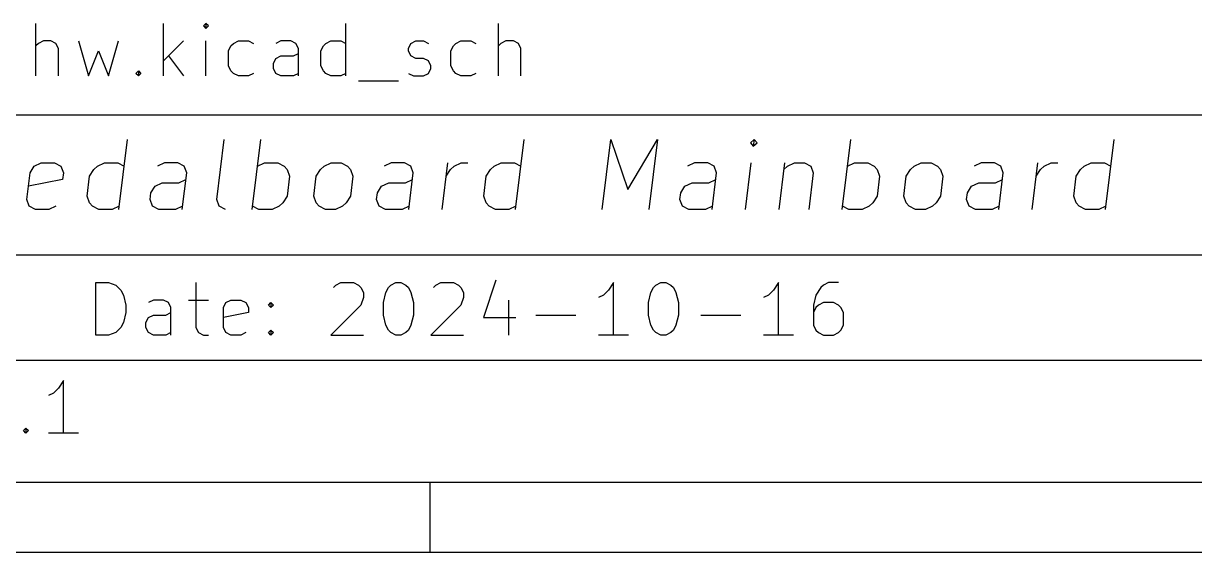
# Model space of a CAD drawing. Header units: millimetres. Extents: x 10 to 287, y -200 to -10.
# Drawn here: x 198.39 to 231.85, y -200.01 to -184.89 of the extents above; entities that cross this region are included whole.
import ezdxf

# ---------------------------------------------------------------- set-up
doc = ezdxf.new("R2010")
doc.units = ezdxf.units.MM
doc.layers.add('RED', color=14, linetype='CONTINUOUS')

msp = doc.modelspace()

# ---------------------------------------------------------------- linework, layer by layer
at = {"layer": 'RED', "linetype": 'CONTINUOUS'}
for p, q in [((198.7433, -186.3933), (198.7433, -184.8933)), ((202.3861, -186.3933), (202.3861, -184.8933)), ((203.6004, -184.8933), (203.529, -184.9647)), ((203.529, -184.9647), (203.6004, -185.0361)), ((203.6718, -184.9647), (203.6004, -184.8933)), ((203.6004, -184.8933), (203.6004, -185.0361)), ((203.6004, -185.0361), (203.6718, -184.9647)), ((207.6004, -186.3933), (207.6004, -184.8933)), ((211.9575, -186.3933), (211.9575, -184.8933)), ((198.8147, -185.4647), (198.7433, -185.5361)), ((198.9576, -185.3933), (198.8147, -185.4647)), ((199.1719, -185.3933), (198.9576, -185.3933)), ((199.3147, -185.4647), (199.1719, -185.3933)), ((199.3862, -185.6076), (199.3147, -185.4647)), ((199.3862, -186.3933), (199.3862, -185.6076)), ((199.9575, -185.3933), (200.2433, -186.3933)), ((200.2433, -186.3933), (200.529, -185.679)), ((200.529, -185.679), (200.8147, -186.3933)), ((200.8147, -186.3933), (201.1004, -185.3933)), ((202.9575, -185.3933), (202.3861, -185.9647)), ((203.6004, -186.3933), (203.6004, -185.3933)), ((204.2433, -185.679), (204.3147, -185.5361)), ((204.2433, -186.1076), (204.2433, -185.679)), ((204.3147, -185.5361), (204.3861, -185.4647)), ((204.3861, -185.4647), (204.529, -185.3933)), ((204.529, -185.3933), (204.8147, -185.3933)), ((204.8147, -185.3933), (204.9576, -185.4647)), ((205.7433, -185.3933), (205.6004, -185.4647)), ((206.029, -185.3933), (205.7433, -185.3933)), ((206.1718, -185.4647), (206.029, -185.3933)), ((206.2433, -185.6076), (206.1718, -185.4647)), ((206.2433, -186.3933), (206.2433, -185.6076)), ((206.8861, -185.679), (206.9575, -185.5361)), ((206.8861, -186.1076), (206.8861, -185.679)), ((206.9575, -185.5361), (207.0289, -185.4647)), ((207.0289, -185.4647), (207.1718, -185.3933)), ((207.1718, -185.3933), (207.4575, -185.3933)), ((207.4575, -185.3933), (207.6004, -185.4647)), ((209.3861, -185.6076), (209.4575, -185.4647)), ((209.3861, -185.679), (209.3861, -185.6076)), ((209.4575, -185.8219), (209.3861, -185.679)), ((209.4575, -185.4647), (209.6004, -185.3933)), ((209.6004, -185.3933), (209.8146, -185.3933)), ((209.8146, -185.3933), (209.9575, -185.4647)), ((210.6004, -185.679), (210.6718, -185.5361)), ((210.6004, -186.1076), (210.6004, -185.679)), ((210.6718, -185.5361), (210.7432, -185.4647)), ((210.7432, -185.4647), (210.8861, -185.3933)), ((210.8861, -185.3933), (211.1718, -185.3933)), ((211.1718, -185.3933), (211.3147, -185.4647)), ((212.0289, -185.4647), (211.9575, -185.5361)), ((212.1718, -185.3933), (212.0289, -185.4647)), ((212.3861, -185.3933), (212.1718, -185.3933)), ((212.5289, -185.4647), (212.3861, -185.3933)), ((212.6004, -185.6076), (212.5289, -185.4647)), ((212.6004, -186.3933), (212.6004, -185.6076)), ((202.529, -185.8219), (202.9575, -186.3933)), ((205.529, -186.0361), (205.6004, -185.8933)), ((205.529, -186.179), (205.529, -186.0361)), ((205.6004, -185.8933), (205.7433, -185.8219)), ((205.7433, -185.8219), (206.1004, -185.8219)), ((206.1004, -185.8219), (206.2433, -185.7504)), ((209.6004, -185.8933), (209.4575, -185.8219)), ((209.8146, -185.8933), (209.6004, -185.8933)), ((209.9575, -185.9647), (209.8146, -185.8933)), ((210.0289, -186.1076), (209.9575, -185.9647)), ((201.6004, -186.3219), (201.6718, -186.2504)), ((201.6718, -186.3933), (201.6004, -186.3219)), ((201.6718, -186.2504), (201.7432, -186.3219)), ((201.6718, -186.2504), (201.6718, -186.3933)), ((201.7432, -186.3219), (201.6718, -186.3933)), ((204.3147, -186.2504), (204.2433, -186.1076)), ((204.3861, -186.3219), (204.3147, -186.2504)), ((204.529, -186.3933), (204.3861, -186.3219)), ((204.9576, -186.3219), (204.8147, -186.3933)), ((205.6004, -186.3219), (205.529, -186.179)), ((205.7433, -186.3933), (205.6004, -186.3219)), ((206.2433, -186.3219), (206.1004, -186.3933)), ((206.9575, -186.2504), (206.8861, -186.1076)), ((207.0289, -186.3219), (206.9575, -186.2504)), ((207.1718, -186.3933), (207.0289, -186.3219)), ((207.6004, -186.3219), (207.4575, -186.3933)), ((209.3861, -186.3219), (209.5289, -186.3933)), ((209.8146, -186.3933), (209.9575, -186.3219)), ((209.9575, -186.3219), (210.0289, -186.179)), ((210.0289, -186.179), (210.0289, -186.1076)), ((210.6718, -186.2504), (210.6004, -186.1076)), ((210.7432, -186.3219), (210.6718, -186.2504)), ((210.8861, -186.3933), (210.7432, -186.3219)), ((211.3147, -186.3219), (211.1718, -186.3933)), ((204.8147, -186.3933), (204.529, -186.3933)), ((206.1004, -186.3933), (205.7433, -186.3933)), ((207.4575, -186.3933), (207.1718, -186.3933)), ((207.9575, -186.5361), (209.1003, -186.5361)), ((209.5289, -186.3933), (209.8146, -186.3933)), ((211.1718, -186.3933), (210.8861, -186.3933)), ((177.0022, -187.5072), (285.0022, -187.5072)), ((201.1105, -190.2116), (201.3605, -188.2116)), ((203.9081, -189.9259), (204.1223, -188.2116)), ((204.9199, -190.2116), (205.1699, -188.2116)), ((212.4437, -190.2116), (212.6937, -188.2116)), ((214.9198, -190.2116), (215.1698, -188.2116)), ((215.1698, -188.2116), (215.6579, -189.6402)), ((215.6579, -189.6402), (216.5032, -188.2116)), ((216.5032, -188.2116), (216.2532, -190.2116)), ((219.265, -188.2116), (219.1579, -188.3068)), ((219.1579, -188.3068), (219.2412, -188.4021)), ((219.265, -188.2116), (219.2412, -188.4021)), ((219.2412, -188.4021), (219.3484, -188.3068)), ((219.3484, -188.3068), (219.265, -188.2116)), ((221.7769, -190.2116), (222.0269, -188.2116)), ((229.3007, -190.2116), (229.5507, -188.2116)), ((198.5748, -189.164), (198.6938, -188.9735)), ((198.6938, -188.9735), (198.8962, -188.8783)), ((198.8962, -188.8783), (199.2771, -188.8783)), ((199.2771, -188.8783), (199.4557, -188.9735)), ((199.4557, -188.9735), (199.5271, -189.164)), ((200.3962, -189.0687), (200.5033, -188.9735)), ((200.5033, -188.9735), (200.7057, -188.8783)), ((200.7057, -188.8783), (201.0867, -188.8783)), ((201.0867, -188.8783), (201.2652, -188.9735)), ((202.42, -188.8783), (202.2176, -188.9735)), ((202.8009, -188.8783), (202.42, -188.8783)), ((202.9795, -188.9735), (202.8009, -188.8783)), ((203.0509, -189.164), (202.9795, -188.9735)), ((205.0747, -188.9735), (205.2771, -188.8783)), ((205.2771, -188.8783), (205.658, -188.8783)), ((205.658, -188.8783), (205.8366, -188.9735)), ((205.8366, -188.9735), (205.9199, -189.0687)), ((206.8723, -189.0687), (206.9794, -188.9735)), ((206.9794, -188.9735), (207.1818, -188.8783)), ((207.1818, -188.8783), (207.4675, -188.8783)), ((207.4675, -188.8783), (207.6461, -188.9735)), ((207.6461, -188.9735), (207.7294, -189.0687)), ((208.8961, -188.8783), (208.6937, -188.9735)), ((209.277, -188.8783), (208.8961, -188.8783)), ((209.4556, -188.9735), (209.277, -188.8783)), ((209.527, -189.164), (209.4556, -188.9735)), ((210.3484, -190.2116), (210.5151, -188.8783)), ((210.5865, -189.0687), (210.6937, -188.9735)), ((210.6937, -188.9735), (210.8961, -188.8783)), ((210.8961, -188.8783), (211.0865, -188.8783)), ((211.7294, -189.0687), (211.8365, -188.9735)), ((211.8365, -188.9735), (212.0389, -188.8783)), ((212.0389, -188.8783), (212.4199, -188.8783)), ((212.4199, -188.8783), (212.5984, -188.9735)), ((217.5627, -188.8783), (217.3603, -188.9735)), ((217.9436, -188.8783), (217.5627, -188.8783)), ((218.1222, -188.9735), (217.9436, -188.8783)), ((218.1936, -189.164), (218.1222, -188.9735)), ((219.015, -190.2116), (219.1817, -188.8783)), ((220.1341, -188.8783), (219.9674, -190.2116)), ((220.1103, -189.0687), (220.2174, -188.9735)), ((220.2174, -188.9735), (220.4198, -188.8783)), ((220.4198, -188.8783), (220.7055, -188.8783)), ((220.7055, -188.8783), (220.8841, -188.9735)), ((220.8841, -188.9735), (220.9555, -189.164)), ((221.9317, -188.9735), (222.1341, -188.8783)), ((222.1341, -188.8783), (222.515, -188.8783)), ((222.515, -188.8783), (222.6936, -188.9735)), ((222.6936, -188.9735), (222.7769, -189.0687)), ((223.7293, -189.0687), (223.8364, -188.9735)), ((223.8364, -188.9735), (224.0388, -188.8783)), ((224.0388, -188.8783), (224.3245, -188.8783)), ((224.3245, -188.8783), (224.5031, -188.9735)), ((224.5031, -188.9735), (224.5864, -189.0687)), ((225.7531, -188.8783), (225.5507, -188.9735)), ((226.134, -188.8783), (225.7531, -188.8783)), ((226.3126, -188.9735), (226.134, -188.8783)), ((226.384, -189.164), (226.3126, -188.9735)), ((227.2054, -190.2116), (227.3721, -188.8783)), ((227.4435, -189.0687), (227.5507, -188.9735)), ((227.5507, -188.9735), (227.7531, -188.8783)), ((227.7531, -188.8783), (227.9435, -188.8783)), ((228.5864, -189.0687), (228.6935, -188.9735)), ((228.6935, -188.9735), (228.8959, -188.8783)), ((228.8959, -188.8783), (229.2769, -188.8783)), ((229.2769, -188.8783), (229.4554, -188.9735)), ((198.4795, -189.9259), (198.5748, -189.164)), ((199.5033, -189.3544), (198.5271, -189.5449)), ((199.5271, -189.164), (199.5033, -189.3544)), ((200.2057, -189.8306), (200.2771, -189.2592)), ((200.2771, -189.2592), (200.3962, -189.0687)), ((202.8247, -189.4497), (203.0271, -189.3544)), ((202.92, -190.2116), (203.0509, -189.164)), ((205.9199, -189.0687), (205.9914, -189.2592)), ((205.9914, -189.2592), (205.9199, -189.8306)), ((206.6818, -189.8306), (206.7532, -189.2592)), ((206.7532, -189.2592), (206.8723, -189.0687)), ((207.7294, -189.0687), (207.8009, -189.2592)), ((207.8009, -189.2592), (207.7294, -189.8306)), ((209.3008, -189.4497), (209.5032, -189.3544)), ((209.3961, -190.2116), (209.527, -189.164)), ((210.4675, -189.2592), (210.5865, -189.0687)), ((211.5389, -189.8306), (211.6103, -189.2592)), ((211.6103, -189.2592), (211.7294, -189.0687)), ((217.9674, -189.4497), (218.1698, -189.3544)), ((218.0627, -190.2116), (218.1936, -189.164)), ((220.9555, -189.164), (220.8246, -190.2116)), ((222.7769, -189.0687), (222.8484, -189.2592)), ((222.8484, -189.2592), (222.7769, -189.8306)), ((223.5388, -189.8306), (223.6102, -189.2592)), ((223.6102, -189.2592), (223.7293, -189.0687)), ((224.5864, -189.0687), (224.6579, -189.2592)), ((224.6579, -189.2592), (224.5864, -189.8306)), ((226.1578, -189.4497), (226.3602, -189.3544)), ((226.2531, -190.2116), (226.384, -189.164)), ((227.3245, -189.2592), (227.4435, -189.0687)), ((228.3959, -189.8306), (228.4673, -189.2592)), ((228.4673, -189.2592), (228.5864, -189.0687)), ((202.0033, -189.9259), (202.0271, -189.7354)), ((202.0271, -189.7354), (202.1462, -189.5449)), ((202.1462, -189.5449), (202.3486, -189.4497)), ((202.3486, -189.4497), (202.8247, -189.4497)), ((208.4794, -189.9259), (208.5032, -189.7354)), ((208.5032, -189.7354), (208.6223, -189.5449)), ((208.6223, -189.5449), (208.8247, -189.4497)), ((208.8247, -189.4497), (209.3008, -189.4497)), ((217.146, -189.9259), (217.1698, -189.7354)), ((217.1698, -189.7354), (217.2889, -189.5449)), ((217.2889, -189.5449), (217.4913, -189.4497)), ((217.4913, -189.4497), (217.9674, -189.4497)), ((225.3364, -189.9259), (225.3602, -189.7354)), ((225.3602, -189.7354), (225.4793, -189.5449)), ((225.4793, -189.5449), (225.6817, -189.4497)), ((225.6817, -189.4497), (226.1578, -189.4497)), ((198.5509, -190.1164), (198.4795, -189.9259)), ((200.2771, -190.0211), (200.2057, -189.8306)), ((200.3605, -190.1164), (200.2771, -190.0211)), ((202.0747, -190.1164), (202.0033, -189.9259)), ((203.9795, -190.1164), (203.9081, -189.9259)), ((205.8009, -190.0211), (205.6937, -190.1164)), ((205.9199, -189.8306), (205.8009, -190.0211)), ((206.7532, -190.0211), (206.6818, -189.8306)), ((206.8366, -190.1164), (206.7532, -190.0211)), ((207.6104, -190.0211), (207.5032, -190.1164)), ((207.7294, -189.8306), (207.6104, -190.0211)), ((208.5508, -190.1164), (208.4794, -189.9259)), ((211.6103, -190.0211), (211.5389, -189.8306)), ((211.6937, -190.1164), (211.6103, -190.0211)), ((217.2174, -190.1164), (217.146, -189.9259)), ((222.6579, -190.0211), (222.5507, -190.1164)), ((222.7769, -189.8306), (222.6579, -190.0211)), ((223.6102, -190.0211), (223.5388, -189.8306)), ((223.6936, -190.1164), (223.6102, -190.0211)), ((224.4674, -190.0211), (224.3602, -190.1164)), ((224.5864, -189.8306), (224.4674, -190.0211)), ((225.4078, -190.1164), (225.3364, -189.9259)), ((228.4673, -190.0211), (228.3959, -189.8306)), ((228.5507, -190.1164), (228.4673, -190.0211)), ((198.7295, -190.2116), (198.5509, -190.1164)), ((199.1105, -190.2116), (198.7295, -190.2116)), ((199.3128, -190.1164), (199.1105, -190.2116)), ((200.5391, -190.2116), (200.3605, -190.1164)), ((200.92, -190.2116), (200.5391, -190.2116)), ((201.1224, -190.1164), (200.92, -190.2116)), ((202.2533, -190.2116), (202.0747, -190.1164)), ((202.7295, -190.2116), (202.2533, -190.2116)), ((202.9319, -190.1164), (202.7295, -190.2116)), ((204.1581, -190.2116), (203.9795, -190.1164)), ((205.1104, -190.2116), (204.9318, -190.1164)), ((205.4914, -190.2116), (205.1104, -190.2116)), ((205.6937, -190.1164), (205.4914, -190.2116)), ((207.0152, -190.2116), (206.8366, -190.1164)), ((207.3009, -190.2116), (207.0152, -190.2116)), ((207.5032, -190.1164), (207.3009, -190.2116)), ((208.7294, -190.2116), (208.5508, -190.1164)), ((209.2056, -190.2116), (208.7294, -190.2116)), ((209.408, -190.1164), (209.2056, -190.2116)), ((211.8723, -190.2116), (211.6937, -190.1164)), ((212.2532, -190.2116), (211.8723, -190.2116)), ((212.4556, -190.1164), (212.2532, -190.2116)), ((217.396, -190.2116), (217.2174, -190.1164)), ((217.8722, -190.2116), (217.396, -190.2116)), ((218.0746, -190.1164), (217.8722, -190.2116)), ((221.9674, -190.2116), (221.7888, -190.1164)), ((222.3484, -190.2116), (221.9674, -190.2116)), ((222.5507, -190.1164), (222.3484, -190.2116)), ((223.8722, -190.2116), (223.6936, -190.1164)), ((224.1579, -190.2116), (223.8722, -190.2116)), ((224.3602, -190.1164), (224.1579, -190.2116)), ((225.5864, -190.2116), (225.4078, -190.1164)), ((226.0626, -190.2116), (225.5864, -190.2116)), ((226.265, -190.1164), (226.0626, -190.2116)), ((228.7293, -190.2116), (228.5507, -190.1164)), ((229.1102, -190.2116), (228.7293, -190.2116)), ((229.3126, -190.1164), (229.1102, -190.2116)), ((177.0022, -191.5072), (285.0022, -191.5072)), ((200.4579, -193.7933), (200.4579, -192.2933)), ((200.4579, -192.2933), (200.815, -192.2933)), ((200.815, -192.2933), (201.0293, -192.3647)), ((201.0293, -192.3647), (201.1722, -192.5076)), ((203.315, -192.2933), (203.315, -193.579)), ((207.2436, -192.4361), (207.315, -192.3647)), ((207.315, -192.3647), (207.4579, -192.2933)), ((207.4579, -192.2933), (207.815, -192.2933)), ((207.815, -192.2933), (207.9579, -192.3647)), ((207.9579, -192.3647), (208.0293, -192.4361)), ((208.815, -192.4361), (208.8865, -192.3647)), ((208.8865, -192.3647), (209.0293, -192.2933)), ((209.0293, -192.2933), (209.1722, -192.2933)), ((209.1722, -192.2933), (209.315, -192.3647)), ((209.315, -192.3647), (209.3865, -192.4361)), ((210.1008, -192.4361), (210.1722, -192.3647)), ((210.1722, -192.3647), (210.3151, -192.2933)), ((210.3151, -192.2933), (210.6722, -192.2933)), ((210.6722, -192.2933), (210.8151, -192.3647)), ((210.8151, -192.3647), (210.8865, -192.4361)), ((211.8865, -192.2219), (211.5294, -193.2933)), ((215.2436, -192.2933), (215.1008, -192.5076)), ((215.2436, -193.7933), (215.2436, -192.2933)), ((216.3865, -192.4361), (216.458, -192.3647)), ((216.458, -192.3647), (216.6008, -192.2933)), ((216.6008, -192.2933), (216.7437, -192.2933)), ((216.7437, -192.2933), (216.8865, -192.3647)), ((216.8865, -192.3647), (216.958, -192.4361)), ((219.9579, -192.2933), (219.8151, -192.5076)), ((219.9579, -193.7933), (219.9579, -192.2933)), ((221.2437, -192.3647), (221.1723, -192.4361)), ((221.3865, -192.2933), (221.2437, -192.3647)), ((221.6723, -192.2933), (221.3865, -192.2933)), ((201.1722, -192.5076), (201.2436, -192.6504)), ((201.2436, -192.6504), (201.315, -192.9361)), ((208.0293, -192.4361), (208.1007, -192.579)), ((208.1007, -192.7219), (208.0293, -192.9361)), ((208.1007, -192.579), (208.1007, -192.7219)), ((208.6722, -192.8647), (208.7436, -192.579)), ((208.7436, -192.579), (208.815, -192.4361)), ((209.3865, -192.4361), (209.4579, -192.579)), ((209.4579, -192.579), (209.5293, -192.8647)), ((210.8865, -192.4361), (210.9579, -192.579)), ((210.9579, -192.7219), (210.8865, -192.9361)), ((210.9579, -192.579), (210.9579, -192.7219)), ((214.9579, -192.6504), (214.8151, -192.7219)), ((215.1008, -192.5076), (214.9579, -192.6504)), ((216.2437, -192.8647), (216.3151, -192.579)), ((216.3151, -192.579), (216.3865, -192.4361)), ((216.958, -192.4361), (217.0294, -192.579)), ((217.0294, -192.579), (217.1008, -192.8647)), ((219.6722, -192.6504), (219.5294, -192.7219)), ((219.8151, -192.5076), (219.6722, -192.6504)), ((221.0294, -192.6504), (220.958, -192.9361)), ((221.1723, -192.4361), (221.0294, -192.6504)), ((201.315, -192.9361), (201.315, -193.1504)), ((202.1008, -192.7933), (201.9579, -192.8647)), ((202.3865, -192.7933), (202.1008, -192.7933)), ((202.5293, -192.8647), (202.3865, -192.7933)), ((202.6008, -193.0076), (202.5293, -192.8647)), ((202.6008, -193.7933), (202.6008, -193.0076)), ((203.1007, -192.7933), (203.6721, -192.7933)), ((204.1007, -193.0076), (204.1721, -192.8647)), ((204.1007, -193.579), (204.1007, -193.0076)), ((204.1721, -192.8647), (204.315, -192.7933)), ((204.315, -192.7933), (204.6007, -192.7933)), ((204.6007, -192.7933), (204.7435, -192.8647)), ((204.7435, -192.8647), (204.815, -193.0076)), ((204.815, -193.0076), (204.815, -193.1504)), ((205.3864, -192.9361), (205.4578, -192.8647)), ((205.4578, -193.0076), (205.3864, -192.9361)), ((205.4578, -192.8647), (205.5292, -192.9361)), ((205.4578, -192.8647), (205.4578, -193.0076)), ((205.5292, -192.9361), (205.4578, -193.0076)), ((208.0293, -192.9361), (207.1721, -193.7933)), ((208.6722, -193.2219), (208.6722, -192.8647)), ((209.5293, -192.8647), (209.5293, -193.2219)), ((210.8865, -192.9361), (210.0293, -193.7933)), ((212.2437, -192.7933), (212.2437, -193.7933)), ((216.2437, -193.2219), (216.2437, -192.8647)), ((217.1008, -192.8647), (217.1008, -193.2219)), ((220.958, -192.9361), (220.958, -193.5076)), ((221.0294, -193.0076), (220.958, -193.1504)), ((221.1008, -192.9361), (221.0294, -193.0076)), ((221.2437, -192.8647), (221.1008, -192.9361)), ((221.5294, -192.8647), (221.2437, -192.8647)), ((221.6723, -192.9361), (221.5294, -192.8647)), ((221.7437, -193.0076), (221.6723, -192.9361)), ((221.8151, -193.1504), (221.7437, -193.0076)), ((201.315, -193.1504), (201.2436, -193.4361)), ((201.8865, -193.4361), (201.9579, -193.2933)), ((201.9579, -193.2933), (202.1008, -193.2219)), ((202.1008, -193.2219), (202.4579, -193.2219)), ((202.4579, -193.2219), (202.6008, -193.1504)), ((204.815, -193.1504), (204.1007, -193.2933)), ((208.7436, -193.5076), (208.6722, -193.2219)), ((209.5293, -193.2219), (209.4579, -193.5076)), ((211.5294, -193.2933), (212.4579, -193.2933)), ((213.0294, -193.2219), (214.1723, -193.2219)), ((216.3151, -193.5076), (216.2437, -193.2219)), ((217.1008, -193.2219), (217.0294, -193.5076)), ((217.7437, -193.2219), (218.8866, -193.2219)), ((221.8151, -193.5076), (221.8151, -193.1504)), ((201.0293, -193.7219), (200.815, -193.7933)), ((201.1722, -193.579), (201.0293, -193.7219)), ((201.2436, -193.4361), (201.1722, -193.579)), ((201.8865, -193.579), (201.8865, -193.4361)), ((201.9579, -193.7219), (201.8865, -193.579)), ((202.1008, -193.7933), (201.9579, -193.7219)), ((202.6008, -193.7219), (202.4579, -193.7933)), ((203.315, -193.579), (203.3864, -193.7219)), ((203.3864, -193.7219), (203.5293, -193.7933)), ((204.1721, -193.7219), (204.1007, -193.579)), ((204.315, -193.7933), (204.1721, -193.7219)), ((204.7435, -193.7219), (204.6007, -193.7933)), ((205.3864, -193.7219), (205.4578, -193.6504)), ((205.4578, -193.7933), (205.3864, -193.7219)), ((205.4578, -193.6504), (205.5292, -193.7219)), ((205.4578, -193.6504), (205.4578, -193.7933)), ((205.5292, -193.7219), (205.4578, -193.7933)), ((208.815, -193.6504), (208.7436, -193.5076)), ((208.8865, -193.7219), (208.815, -193.6504)), ((209.0293, -193.7933), (208.8865, -193.7219)), ((209.315, -193.7219), (209.1722, -193.7933)), ((209.3865, -193.6504), (209.315, -193.7219)), ((209.4579, -193.5076), (209.3865, -193.6504)), ((216.3865, -193.6504), (216.3151, -193.5076)), ((216.458, -193.7219), (216.3865, -193.6504)), ((216.6008, -193.7933), (216.458, -193.7219)), ((216.8865, -193.7219), (216.7437, -193.7933)), ((216.958, -193.6504), (216.8865, -193.7219)), ((217.0294, -193.5076), (216.958, -193.6504)), ((220.958, -193.5076), (221.0294, -193.6504)), ((221.0294, -193.6504), (221.1008, -193.7219)), ((221.1008, -193.7219), (221.2437, -193.7933)), ((221.5294, -193.7933), (221.6723, -193.7219)), ((221.6723, -193.7219), (221.7437, -193.6504)), ((221.7437, -193.6504), (221.8151, -193.5076)), ((200.815, -193.7933), (200.4579, -193.7933)), ((202.4579, -193.7933), (202.1008, -193.7933)), ((203.5293, -193.7933), (203.6721, -193.7933)), ((204.6007, -193.7933), (204.315, -193.7933)), ((207.1721, -193.7933), (208.1007, -193.7933)), ((209.1722, -193.7933), (209.0293, -193.7933)), ((210.0293, -193.7933), (210.9579, -193.7933)), ((215.6722, -193.7933), (214.8151, -193.7933)), ((216.7437, -193.7933), (216.6008, -193.7933)), ((220.3865, -193.7933), (219.5294, -193.7933)), ((221.2437, -193.7933), (221.5294, -193.7933)), ((177.0022, -194.5072), (285.0022, -194.5072)), ((199.3866, -195.3076), (199.2437, -195.4504)), ((199.5294, -195.0933), (199.3866, -195.3076)), ((199.5294, -196.5933), (199.5294, -195.0933)), ((199.2437, -195.4504), (199.1009, -195.5219)), ((198.3866, -196.5219), (198.458, -196.4504)), ((198.458, -196.5933), (198.3866, -196.5219)), ((198.458, -196.4504), (198.5294, -196.5219)), ((198.458, -196.4504), (198.458, -196.5933)), ((198.5294, -196.5219), (198.458, -196.5933)), ((199.958, -196.5933), (199.1009, -196.5933)), ((285.0022, -198.0072), (12, -198.0072)), ((285.0022, -198.0072), (177.0022, -198.0072)), ((210, -198.0072), (210, -200.0072)), ((287.0022, -200.0072), (10, -200.0072))]:
    msp.add_line(p, q, dxfattribs=at)

doc.saveas('drawing.dxf')
